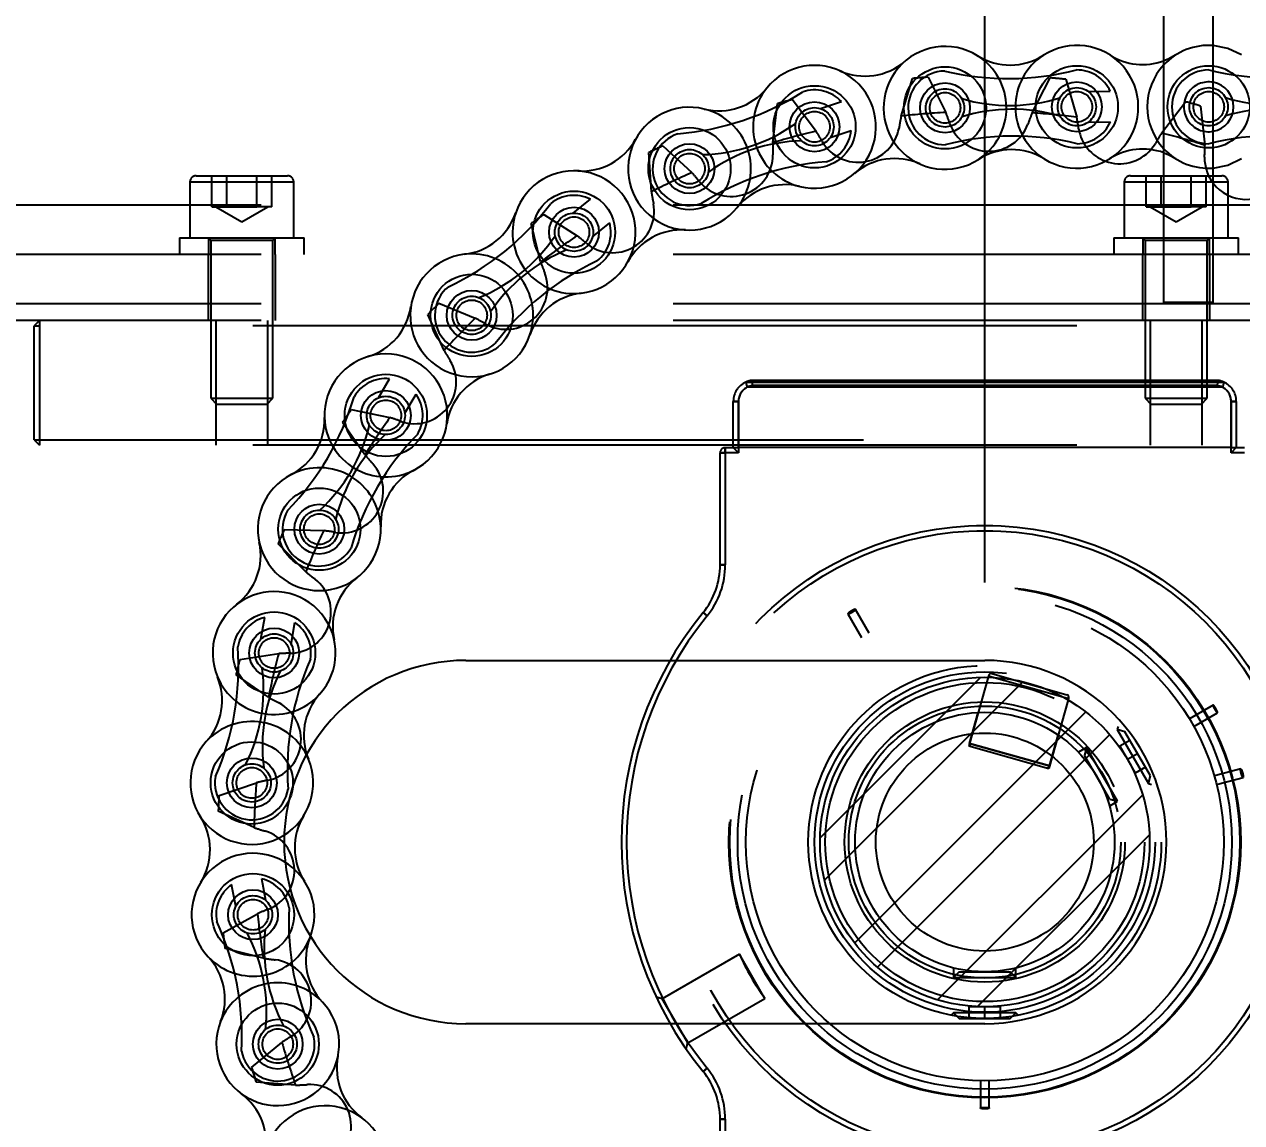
# Model space of a CAD drawing. Header units: metres. Extents: x 0 to 21025, y 0 to 14850.
# Drawn here: x 1991 to 2108.3, y 6305.8 to 6411.7 of the extents above; entities that cross this region are included whole.
import ezdxf

# ---------------------------------------------------------------- set-up
doc = ezdxf.new("R2010")
doc.units = ezdxf.units.M
doc.header["$LTSCALE"] = 25
doc.linetypes.add('HIDDEN2', pattern=[4.7625, 3.175, -1.5875])
for name, color, linetype in [('18_COTAS', 7, 'Continuous'), ('SHA', 7, 'Continuous'), ('SL4', 4, 'Continuous'), ('ST1', 7, 'HIDDEN2')]:
    doc.layers.add(name, color=color, linetype=linetype)
doc.styles.add('ROMANS', font='ROMANS.SHX')
doc.dimstyles.new('25___1-25', dxfattribs={"dimscale": 25, "dimtxt": 2.5, "dimasz": 2, "dimexe": 1.5, "dimexo": 1, "dimgap": 0.5, "dimtad": 1, "dimzin": 12, "dimtxsty": 'ROMANS', "dimcen": 0, "dimclrd": 256, "dimclre": 256, "dimclrt": 3, "dimazin": 3, "dimtfac": 1, "dimtmove": 0, "dimatfit": 0, "dimfxl": 1, "dimlwd": -1, "dimlwe": -1, "dimarcsym": 0})

# ---------------------------------------------------------------- blocks, each defined once
blk = doc.blocks.new('*D13')
at = {"layer": '18_COTAS', "transparency": 16777216}
for p, q in [((2083.56, 6357.87), (2083.56, 7037.95)), ((6382.51, 6357.87), (6382.51, 7037.95)), ((2133.56, 7000.45), (6332.51, 7000.45))]:
    blk.add_line(p, q, dxfattribs=at)
for points in [[(2133.56, 7008.78), (2133.56, 6992.11), (2083.56, 7000.45)], [(6332.51, 7008.78), (6332.51, 6992.11), (6382.51, 7000.45)]]:
    blk.add_solid(points, dxfattribs=at)
at = {"layer": 'Defpoints', "color": 0, "transparency": 16777216}
for p in [(6382.51, 7000.45), (2083.56, 6332.87), (6382.51, 6332.87)]:
    blk.add_point(p, dxfattribs=at)
at = {"layer": '18_COTAS', "color": 3, "transparency": 16777216, "insert": (4233.04, 7050.15), "char_height": 62.5, "attachment_point": 5, "style": 'ROMANS'}
blk.add_mtext('4298,95', dxfattribs=at)

msp = doc.modelspace()

# ---------------------------------------------------------------- hatches: boundary and pattern name
at = {"layer": 'SHA'}
h = msp.add_hatch(dxfattribs=at)
h.set_pattern_fill('ANSI32', color=256, style=0)
h.set_pattern_definition([(45, (-2913.5705, 2928.034), (-6.735192, 6.735192), []), (45, (-2909.08, 2928.034), (-6.735192, 6.735192), [])])
edge = h.paths.add_edge_path(flags=0)
edge.add_arc((2083.564, 6332.865), 15.875, 0, 360)

# ---------------------------------------------------------------- linework, layer by layer
at = {"layer": 'SL4'}
for p, q in [((2100.802, 6384.865), (2100.802, 6430.103)), ((2105.564, 6384.865), (2105.564, 6430.103)), ((2105.564, 6384.865), (2100.802, 6384.865)), ((2083.923, 6348.869), (2083.886, 6348.737)), ((2083.923, 6348.869), (2083.937, 6348.917)), ((2083.923, 6348.869), (2084.472, 6348.714)), ((2084.245, 6349.09), (2086.371, 6348.49)), ((2089.338, 6347.653), (2091.463, 6347.054)), ((2091.074, 6346.852), (2091.622, 6346.697)), ((2091.622, 6346.697), (2091.585, 6346.565)), ((2091.636, 6346.745), (2091.622, 6346.697))]:
    msp.add_line(p, q, dxfattribs=at)
at = {"layer": 'SL4', "flags": 128}
for points in [[(2108.306, 6408.702), (2106.963, 6409.335), (2105.564, 6409.609)], [(2105.564, 6397.801), (2106.963, 6398.076), (2108.306, 6398.709)]]:
    msp.add_lwpolyline(points, dxfattribs=at)
at = {"layer": 'SL4'}
for centre, radius in [((2079.731, 6403.602), 2.398), ((2092.431, 6403.705), 2.398), ((2067.162, 6401.78), 2.398), ((2055.121, 6397.744), 2.398), ((2043.993, 6391.623), 2.398), ((2034.138, 6383.613), 2.399), ((2025.871, 6373.972), 2.399), ((2019.458, 6363.01), 2.398), ((2015.106, 6351.079), 2.398), ((2083.564, 6332.865), 15.875), ((2012.954, 6338.563), 2.398), ((2013.071, 6325.863), 2.399), ((2015.454, 6313.389), 2.399)]:
    msp.add_circle(centre, radius, dxfattribs=at)
for centre, radius, start, end in [((2079.731, 6403.602), 5.92, 58.03488, 302.9015), ((2092.431, 6403.705), 5.92, 238.03488, 122.9015), ((2085.999, 6413.646), 5.92, 238.03488, 302.9015), ((2098.781, 6413.698), 5.92, 237.56669, 289.96084), ((2067.162, 6401.78), 5.92, 256.09684, 140.96346), ((2072.014, 6412.581), 5.92, 245.8112, 310.67782), ((2105.131, 6403.705), 5.92, 136.99178, 223.00822), ((2105.131, 6403.705), 2.399, 0, 79.5881), ((2057.966, 6409.237), 5.92, 256.09684, 320.96346), ((2055.121, 6397.744), 5.92, 76.09684, 320.96346), ((2105.131, 6403.705), 2.399, 280.4119, 0), ((2044.74, 6403.439), 5.92, 266.38247, 331.24909), ((2086.163, 6393.661), 5.92, 58.03488, 122.9015), ((2096.558, 6402.219), 4, 249.87295, 318.71621), ((2098.781, 6393.712), 5.92, 70.03916, 122.43331), ((2074.88, 6392.801), 5.92, 65.8112, 130.67782), ((2043.993, 6391.623), 5.92, 276.6681, 161.53472), ((2064.317, 6390.287), 5.92, 76.09684, 140.96346), ((2108.733, 6398.784), 4, 217.60161, 319.03223), ((2032.763, 6395.373), 5.92, 276.6681, 341.53472), ((2054.374, 6385.928), 5.92, 86.38247, 151.24909), ((2034.138, 6383.613), 5.92, 96.6681, 341.53472), ((2045.368, 6379.863), 5.92, 96.6681, 161.53472), ((2022.418, 6385.298), 5.92, 286.95373, 351.82035), ((2025.871, 6373.972), 5.92, 297.23936, 182.10598), ((2037.59, 6372.288), 5.92, 106.95373, 171.82035), ((2014.039, 6373.537), 5.92, 297.23936, 2.10598), ((2031.29, 6363.445), 5.92, 117.23936, 182.10598), ((2019.458, 6363.01), 5.92, 117.23936, 2.10598), ((2007.894, 6360.469), 5.92, 307.525, 12.39162), ((2026.67, 6353.62), 5.92, 127.525, 192.39162), ((2015.106, 6351.079), 5.92, 317.81064, 202.67726), ((2004.181, 6346.514), 5.92, 317.81064, 22.67726), ((2084.177, 6348.849), 0.25, 74.24512, 164.24512), ((2023.878, 6343.128), 5.92, 137.81064, 202.67726), ((2091.395, 6346.813), 0.25, 344.24512, 74.24512), ((2012.954, 6338.563), 5.92, 137.81064, 22.67726), ((2003.02, 6332.121), 5.92, 328.09628, 32.9629), ((2023.005, 6332.306), 5.92, 148.09628, 212.9629), ((2013.071, 6325.863), 5.92, 338.38192, 223.24854), ((2024.078, 6321.501), 5.92, 158.38192, 223.24854), ((2004.447, 6317.751), 5.92, 338.38192, 43.24854), ((2015.454, 6313.389), 5.92, 158.38192, 43.24854), ((2027.063, 6311.062), 5.92, 168.66756, 233.53418), ((2008.417, 6303.867), 5.92, 348.66756, 53.53418), ((2020.026, 6301.541), 5.92, 358.95319, 243.81981)]:
    msp.add_arc(centre, radius, start, end, dxfattribs=at)
at = {"layer": 'ST1'}
for p, q in [((2075.503, 6402.802), (2076.612, 6406.438)), ((2078.107, 6406.564), (2079.808, 6403.165)), ((2088.12, 6403.118), (2089.861, 6406.497)), ((2091.354, 6406.354), (2092.421, 6402.706)), ((2093.526, 6405.19), (2095.649, 6405.208)), ((2063.145, 6400.239), (2063.587, 6404.014)), ((2065.035, 6404.405), (2067.316, 6401.365)), ((2067.743, 6403.532), (2069.757, 6404.207)), ((2100.591, 6401.175), (2102.907, 6404.189)), ((2104.35, 6403.782), (2104.749, 6400.002)), ((2068.681, 6400.733), (2070.695, 6401.408)), ((2093.55, 6402.238), (2095.673, 6402.256)), ((2099.564, 6399.58), (2099.998, 6400.178)), ((2051.443, 6395.51), (2051.204, 6399.303)), ((2052.559, 6399.947), (2055.346, 6397.363)), ((2007.596, 6397.065), (2016.396, 6397.065)), ((2009.097, 6394.065), (2009.097, 6397.065)), ((2010.547, 6394.065), (2010.547, 6397.065)), ((2013.445, 6394.065), (2013.445, 6397.065)), ((2014.894, 6394.065), (2014.894, 6397.065)), ((2097.596, 6397.065), (2106.396, 6397.065)), ((2099.097, 6394.065), (2099.097, 6397.065)), ((2100.547, 6394.065), (2100.547, 6397.065)), ((2103.445, 6394.065), (2103.445, 6397.065)), ((2104.894, 6394.065), (2104.894, 6397.065)), ((2006.996, 6396.465), (2006.996, 6391.065)), ((2007.007, 6396.465), (2016.984, 6396.465)), ((2016.996, 6391.065), (2016.996, 6396.465)), ((2096.996, 6396.465), (2096.996, 6391.065)), ((2097.007, 6396.465), (2106.984, 6396.465)), ((2106.996, 6391.065), (2106.996, 6396.465)), ((2251.996, 6394.228), (1951.996, 6394.228)), ((2043.922, 6393.467), (2045.57, 6394.806)), ((2009.097, 6394.065), (2009.822, 6394.065)), ((2009.486, 6394.065), (2011.996, 6392.616)), ((2009.822, 6394.065), (2010.547, 6394.065)), ((2010.547, 6394.065), (2011.996, 6394.065)), ((2011.996, 6394.065), (2013.445, 6394.065)), ((2011.996, 6392.616), (2014.506, 6394.065)), ((2014.169, 6394.065), (2013.445, 6394.065)), ((2014.894, 6394.065), (2014.169, 6394.065)), ((2041.079, 6393.332), (2044.283, 6391.288)), ((2099.097, 6394.065), (2099.822, 6394.065)), ((2099.486, 6394.065), (2101.996, 6392.616)), ((2099.822, 6394.065), (2100.547, 6394.065)), ((2100.547, 6394.065), (2101.996, 6394.065)), ((2101.996, 6394.065), (2103.445, 6394.065)), ((2101.996, 6392.616), (2104.506, 6394.065)), ((2104.169, 6394.065), (2103.445, 6394.065)), ((2104.894, 6394.065), (2104.169, 6394.065)), ((2040.774, 6388.768), (2039.861, 6392.458)), ((2045.783, 6391.176), (2047.431, 6392.515)), ((2005.996, 6391.065), (2017.996, 6391.065)), ((2005.996, 6391.065), (2005.996, 6389.465)), ((2008.796, 6391.065), (2008.796, 6389.465)), ((2008.996, 6390.815), (2008.996, 6375.62)), ((2014.95, 6390.815), (2009.041, 6390.815)), ((2014.996, 6375.62), (2014.996, 6390.815)), ((2015.196, 6389.465), (2015.196, 6391.065)), ((2017.996, 6389.465), (2017.996, 6391.065)), ((2095.996, 6391.065), (2107.996, 6391.065)), ((2095.996, 6391.065), (2095.996, 6389.465)), ((2098.796, 6391.065), (2098.796, 6389.465)), ((2098.996, 6390.815), (2098.996, 6375.62)), ((2104.95, 6390.815), (2099.041, 6390.815)), ((2104.996, 6375.62), (2104.996, 6390.815)), ((2105.196, 6389.465), (2105.196, 6391.065)), ((2107.996, 6389.465), (2107.996, 6391.065)), ((2251.996, 6389.465), (1951.996, 6389.465)), ((2008.746, 6389.465), (2008.746, 6383.115)), ((2015.246, 6383.115), (2015.246, 6389.465)), ((2098.746, 6389.465), (2098.746, 6383.115)), ((2105.246, 6383.115), (2105.246, 6389.465)), ((2251.996, 6384.708), (1961.996, 6384.708)), ((2031.479, 6380.229), (2029.923, 6383.696)), ((2030.965, 6384.775), (2034.483, 6383.335)), ((2251.996, 6383.115), (1990.096, 6383.115)), ((1992.496, 6383.115), (1991.996, 6382.615)), ((1991.996, 6371.615), (1991.996, 6382.615)), ((1991.996, 6382.615), (1992.496, 6382.615)), ((1992.496, 6383.115), (1992.496, 6382.615)), ((1992.496, 6382.615), (1992.496, 6371.615)), ((2211.496, 6382.615), (1992.496, 6382.615)), ((2009.496, 6383.115), (2009.496, 6371.115)), ((2014.496, 6371.115), (2014.496, 6383.115)), ((2099.496, 6383.115), (2099.496, 6371.115)), ((2104.496, 6371.115), (2104.496, 6383.115)), ((2025.156, 6375.673), (2026.228, 6377.506)), ((2060.542, 6377.186), (2060.541, 6377.185)), ((2060.541, 6377.185), (2106.587, 6377.185)), ((2106.472, 6376.685), (2060.657, 6376.685)), ((2106.009, 6377.349), (2061.098, 6377.349)), ((2061.117, 6377.348), (2061.119, 6377.349)), ((2106.011, 6377.348), (2061.117, 6377.348)), ((2105.944, 6376.849), (2061.184, 6376.849)), ((2061.185, 6376.849), (2105.944, 6376.849)), ((2106.009, 6377.349), (2106.011, 6377.348)), ((2106.587, 6377.185), (2106.586, 6377.186)), ((2008.996, 6375.62), (2014.996, 6375.62)), ((2008.996, 6375.62), (2009.55, 6375.065)), ((2014.441, 6375.065), (2014.996, 6375.62)), ((2027.704, 6374.182), (2028.776, 6376.016)), ((2098.996, 6375.62), (2104.996, 6375.62)), ((2098.996, 6375.62), (2099.55, 6375.065)), ((2104.441, 6375.065), (2104.996, 6375.62)), ((2009.55, 6375.065), (2014.441, 6375.065)), ((2022.542, 6374.549), (2026.26, 6373.76)), ((2059.339, 6375.325), (2059.839, 6375.325)), ((2059.339, 6370.865), (2059.339, 6375.325)), ((2059.339, 6375.325), (2059.839, 6375.325)), ((2059.839, 6375.325), (2059.339, 6375.325)), ((2059.839, 6375.325), (2059.339, 6375.325)), ((2059.839, 6375.325), (2059.839, 6370.365)), ((2059.839, 6370.865), (2059.839, 6375.325)), ((2099.55, 6375.065), (2104.441, 6375.065)), ((2107.789, 6375.325), (2107.289, 6375.325)), ((2107.289, 6370.365), (2107.289, 6375.325)), ((2107.789, 6375.325), (2107.289, 6375.325)), ((2107.289, 6375.325), (2107.289, 6370.865)), ((2107.289, 6375.325), (2107.789, 6375.325)), ((2107.289, 6375.325), (2107.789, 6375.325)), ((2107.789, 6375.325), (2107.789, 6370.865)), ((2023.859, 6370.168), (2021.708, 6373.302)), ((1991.996, 6371.615), (1992.496, 6371.115)), ((1991.996, 6371.615), (1992.496, 6371.615)), ((1992.496, 6371.615), (2211.496, 6371.615)), ((1992.496, 6371.615), (1992.496, 6371.115)), ((2211.496, 6371.115), (1992.496, 6371.115)), ((2058.564, 6370.865), (2058.564, 6370.365)), ((2058.564, 6370.865), (2059.339, 6370.865)), ((2058.564, 6370.365), (2058.564, 6370.865)), ((2059.339, 6370.865), (2059.839, 6370.365)), ((2059.339, 6370.865), (2059.839, 6370.865)), ((2107.289, 6370.865), (2059.839, 6370.865)), ((2107.789, 6370.865), (2107.289, 6370.365)), ((2107.289, 6370.865), (2107.789, 6370.865)), ((2107.789, 6370.865), (2108.564, 6370.865)), ((2058.064, 6370.365), (2058.564, 6370.365)), ((2058.064, 6359.576), (2058.064, 6370.365)), ((2058.564, 6370.365), (2058.064, 6370.365)), ((2058.564, 6370.365), (2058.564, 6359.576)), ((2059.839, 6370.365), (2058.564, 6370.365)), ((2108.564, 6370.365), (2107.289, 6370.365)), ((2016.08, 6362.983), (2019.879, 6362.871)), ((2018.158, 6358.908), (2015.482, 6361.607)), ((2058.064, 6359.576), (2058.564, 6359.576)), ((2058.564, 6359.576), (2058.064, 6359.576)), ((2013.839, 6352.42), (2014.199, 6354.513)), ((2056.425, 6354.966), (2056.812, 6354.65)), ((2056.812, 6354.65), (2056.425, 6354.966)), ((2070.377, 6354.856), (2071.693, 6352.577)), ((2072.429, 6353.002), (2071.113, 6355.281)), ((2016.748, 6351.92), (2017.108, 6354.013)), ((2011.787, 6350.449), (2015.545, 6351.017)), ((2033.564, 6350.365), (2083.564, 6350.365)), ((2014.559, 6346.811), (2011.444, 6348.989)), ((2083.886, 6348.737), (2082.022, 6342.132)), ((2084.472, 6348.714), (2091.074, 6346.852)), ((2086.371, 6348.49), (2089.338, 6347.653)), ((2091.585, 6346.565), (2089.722, 6339.96)), ((2082.09, 6342.373), (2082.93, 6345.349)), ((2105.555, 6346.053), (2103.276, 6344.737)), ((2103.701, 6344.001), (2105.98, 6345.317)), ((2096.396, 6343.984), (2096.318, 6343.693)), ((2089.79, 6340.201), (2090.629, 6343.177)), ((2096.318, 6343.693), (2099.318, 6338.497)), ((2097.057, 6343.495), (2096.318, 6343.693)), ((2097.537, 6342.664), (2096.562, 6342.102)), ((2099.516, 6339.236), (2097.057, 6343.495)), ((2082.022, 6342.132), (2089.722, 6339.96)), ((2089.79, 6340.201), (2082.09, 6342.373)), ((2082.09, 6342.373), (2089.79, 6340.201)), ((2093.358, 6341.984), (2092.582, 6341.536)), ((2093.358, 6341.984), (2093.16, 6341.245)), ((2096.358, 6336.788), (2093.358, 6341.984)), ((2096.562, 6342.102), (2097.312, 6340.803)), ((2095.619, 6336.986), (2093.16, 6341.245)), ((2098.287, 6341.365), (2097.312, 6340.803)), ((2097.312, 6340.803), (2098.062, 6339.504)), ((2099.037, 6340.066), (2098.062, 6339.504)), ((2099.318, 6338.497), (2099.516, 6339.236)), ((2108.219, 6339.912), (2105.677, 6339.23)), ((2105.897, 6338.409), (2108.439, 6339.091)), ((2009.8, 6337.35), (2013.396, 6338.58)), ((2099.318, 6338.497), (2099.609, 6338.419)), ((2095.573, 6336.335), (2096.358, 6336.788)), ((2095.619, 6336.986), (2096.358, 6336.788)), ((2013.178, 6334.265), (2009.725, 6335.852)), ((2011.414, 6326.674), (2011.015, 6328.76)), ((2014.313, 6327.228), (2013.915, 6329.314)), ((2010.185, 6324.107), (2013.504, 6325.959)), ((2014.059, 6321.675), (2010.378, 6322.619)), ((2059.919, 6322.053), (2052.493, 6317.765)), ((2062.378, 6317.794), (2059.919, 6322.053)), ((2080.564, 6320.731), (2080.564, 6319.824)), ((2081.105, 6320.365), (2080.564, 6319.824)), ((2081.105, 6320.365), (2086.023, 6320.365)), ((2086.564, 6319.824), (2086.023, 6320.365)), ((2086.564, 6319.824), (2086.564, 6320.721)), ((2080.564, 6319.824), (2086.564, 6319.824)), ((2052.493, 6317.765), (2051.942, 6317.913)), ((2054.951, 6313.507), (2052.493, 6317.765)), ((2054.951, 6313.507), (2062.378, 6317.794)), ((2083.564, 6316.99), (2082.064, 6316.99)), ((2082.064, 6315.865), (2082.064, 6316.99)), ((2085.064, 6316.99), (2083.564, 6316.99)), ((2083.564, 6315.865), (2083.564, 6316.99)), ((2085.064, 6315.865), (2085.064, 6316.99)), ((2080.564, 6316.407), (2080.339, 6316.182)), ((2086.564, 6316.407), (2080.564, 6316.407)), ((2080.564, 6316.407), (2081.105, 6315.865)), ((2081.105, 6315.865), (2086.023, 6315.865)), ((2086.023, 6315.865), (2086.564, 6316.407)), ((2086.775, 6316.195), (2086.564, 6316.407)), ((2083.564, 6315.365), (2033.564, 6315.365)), ((2012.928, 6311.145), (2015.863, 6313.56)), ((2054.803, 6312.951), (2054.951, 6313.507)), ((2056.812, 6311.08), (2056.425, 6310.764)), ((2056.425, 6310.764), (2056.812, 6311.08)), ((2083.139, 6309.883), (2083.139, 6307.227)), ((2083.989, 6307.227), (2083.989, 6309.859)), ((2017.174, 6309.444), (2013.383, 6309.716)), ((2058.064, 6295.365), (2058.064, 6306.155)), ((2058.564, 6306.155), (2058.064, 6306.155)), ((2058.064, 6306.155), (2058.564, 6306.155)), ((2058.564, 6306.155), (2058.564, 6295.365))]:
    msp.add_line(p, q, dxfattribs=at)
at = {"layer": 'ST1', "flags": 128}
for points in [[(2101.956, 6408.702), (2101.219, 6408.304), (2100.802, 6408.134)], [(2100.802, 6399.277), (2101.219, 6399.107), (2101.956, 6398.709)]]:
    msp.add_lwpolyline(points, dxfattribs=at)
at = {"layer": 'ST1'}
for centre, radius in [((2079.731, 6403.602), 3.96), ((2092.431, 6403.705), 3.96), ((2105.131, 6403.705), 3.96), ((2067.162, 6401.78), 3.96), ((2079.731, 6403.602), 1.845), ((2079.731, 6403.602), 1.476), ((2092.431, 6403.705), 1.845), ((2092.431, 6403.705), 1.845), ((2092.431, 6403.705), 1.476), ((2105.131, 6403.705), 1.845), ((2105.131, 6403.705), 1.476), ((2067.162, 6401.78), 1.845), ((2067.162, 6401.78), 1.476), ((2055.121, 6397.744), 3.96), ((2055.121, 6397.744), 1.845), ((2055.121, 6397.744), 1.476), ((2043.993, 6391.623), 3.96), ((2043.993, 6391.623), 1.845), ((2043.993, 6391.623), 1.476), ((2034.138, 6383.613), 3.96), ((2034.138, 6383.613), 1.845), ((2034.138, 6383.613), 1.476), ((2025.871, 6373.972), 3.96), ((2025.871, 6373.972), 1.845), ((2025.871, 6373.972), 1.476), ((2019.458, 6363.01), 3.96), ((2019.458, 6363.01), 1.845), ((2019.458, 6363.01), 1.476), ((2083.564, 6332.865), 30.5), ((2083.564, 6332.865), 30.5), ((2083.564, 6332.865), 30), ((2083.564, 6332.865), 24.647), ((2083.564, 6332.865), 24.571), ((2083.564, 6332.865), 23.806), ((2083.564, 6332.865), 23.806), ((2083.564, 6332.865), 23.01), ((2015.106, 6351.079), 3.96), ((2015.106, 6351.079), 1.845), ((2015.106, 6351.079), 1.476), ((2083.564, 6332.865), 17), ((2083.564, 6332.865), 16.4), ((2083.564, 6332.865), 15.375), ((2083.564, 6332.865), 13.5), ((2083.564, 6332.865), 13.1), ((2083.564, 6332.865), 13.1), ((2083.564, 6332.865), 12.5), ((2083.564, 6332.865), 10.5), ((2012.954, 6338.563), 3.96), ((2012.954, 6338.563), 1.845), ((2012.954, 6338.563), 1.476), ((2013.071, 6325.863), 3.96), ((2013.071, 6325.863), 1.845), ((2013.071, 6325.863), 1.476), ((2015.454, 6313.389), 3.96), ((2015.454, 6313.389), 1.845), ((2015.454, 6313.389), 1.476)]:
    msp.add_circle(centre, radius, dxfattribs=at)
for centre, radius, start, end in [((2105.131, 6403.705), 5.92, 85.80102, 136.99178), ((2079.731, 6403.602), 5.92, 302.90148, 58.03489), ((2092.431, 6403.705), 5.92, 122.9015, 238.03487), ((2079.731, 6403.602), 3.552, 90.46819, 270.46819), ((2085.843, 6432.749), 26.322, 256.50834, 284.42804), ((2092.431, 6403.705), 3.552, 25.02155, 90.46819), ((2105.131, 6403.705), 3.552, 90, 270), ((2111.481, 6432.802), 26.322, 256.04015, 283.95985), ((2083.564, 6332.865), 73.9, 94.23506, 95.39805), ((2083.564, 6332.865), 73.9, 83.94934, 85.11233), ((2105.131, 6403.705), 2.399, 79.5881, 280.4119), ((2051.895, 6427.351), 26.322, 274.5703, 302.49), ((2067.162, 6401.78), 5.92, 140.96347, 256.09683), ((2067.162, 6401.78), 3.552, 43.08351, 108.53015), ((2083.564, 6332.865), 73.9, 104.52077, 105.68376), ((2085.947, 6420.005), 16.175, 253.46119, 287.47519), ((2083.564, 6332.865), 73.9, 73.66363, 74.82662), ((2111.481, 6420.058), 16.175, 252.993, 287.007), ((2055.121, 6397.744), 5.92, 320.96345, 76.09684), ((2095.985, 6398.542), 20.92, 168.24862, 171.4259), ((2083.564, 6332.865), 70.4, 93.05818, 96.57492), ((2060.329, 6395.537), 20.92, 18.2072, 21.38448), ((2086.215, 6387.302), 16.175, 73.46119, 107.47519), ((2107.512, 6395.268), 20.92, 157.96291, 161.14019), ((2083.564, 6332.865), 70.4, 82.77247, 86.28921), ((2071.892, 6398.679), 20.92, 7.92149, 11.09877), ((2111.481, 6387.353), 16.175, 72.993, 107.007), ((2055.945, 6415.267), 16.175, 271.52315, 305.53714), ((2083.564, 6332.865), 70.4, 103.3439, 106.86063), ((2049.511, 6390.381), 20.92, 28.49292, 31.6702), ((2071.361, 6402.363), 4, 210.02945, 349.88937), ((2067.162, 6401.78), 3.552, 288.53015, 353.97678), ((2083.966, 6403.425), 4, 199.74373, 339.60365), ((2092.431, 6403.705), 3.552, 270.46819, 335.91482), ((2096.558, 6402.219), 4, 189.45802, 249.87295), ((2055.121, 6397.744), 3.552, 108.53015, 288.53015), ((2066.338, 6384.258), 16.175, 91.52315, 125.53714), ((2084.058, 6399.704), 20.92, 178.53434, 181.71162), ((2086.319, 6374.558), 26.322, 76.50834, 104.42804), ((2118.27, 6389.989), 20.92, 147.67719, 150.85447), ((2083.564, 6332.865), 70.4, 72.48676, 76.00349), ((2111.481, 6374.609), 26.322, 76.04015, 103.95985), ((2083.564, 6332.865), 73.9, 114.80648, 115.96948), ((2059.148, 6399.067), 4, 220.31516, 0.17508), ((2105.131, 6403.705), 5.92, 223.00822, 274.19898), ((2083.831, 6399.705), 20.92, 357.63577, 0.81305), ((2070.389, 6372.174), 26.322, 94.5703, 122.49), ((2108.733, 6398.784), 4, 179.17231, 217.60161), ((2007.596, 6396.465), 0.6, 90, 180), ((2016.396, 6396.465), 0.6, 0, 90), ((2083.564, 6332.865), 70.4, 113.62961, 117.14635), ((2039.789, 6383.376), 20.92, 38.77863, 41.95591), ((2097.596, 6396.465), 0.6, 90, 180), ((2106.396, 6396.465), 0.6, 0, 90), ((2072.116, 6398.718), 20.92, 188.82005, 191.99733), ((2020.714, 6410.198), 26.322, 295.14156, 323.06126), ((2043.993, 6391.623), 3.552, 63.65477, 129.10141), ((2047.719, 6393.643), 4, 230.60088, 10.4608), ((2043.993, 6391.623), 5.92, 161.53469, 276.66814), ((2083.564, 6332.865), 73.9, 125.0922, 126.25519), ((2043.993, 6391.623), 3.552, 309.10141, 14.54805), ((2008.746, 6390.815), 0.25, 0, 90), ((2015.246, 6390.815), 0.25, 90, 180), ((2028.752, 6400.308), 16.175, 292.09441, 326.10841), ((2083.564, 6332.865), 70.4, 123.91533, 127.43206), ((2031.473, 6374.748), 20.92, 49.06435, 52.24162), ((2098.746, 6390.815), 0.25, 0, 90), ((2105.246, 6390.815), 0.25, 90, 180), ((2034.138, 6383.613), 5.92, 341.53468, 96.66812), ((2049.379, 6374.928), 16.175, 112.09441, 146.10841), ((2057.417, 6365.038), 26.322, 115.14156, 143.06126), ((2060.541, 6395.616), 20.92, 199.10577, 202.28304), ((2037.443, 6386.266), 4, 240.88659, 20.74651), ((2034.138, 6383.613), 3.552, 129.10141, 309.10141), ((2083.564, 6332.865), 73.9, 135.37791, 136.54091), ((2083.564, 6332.865), 70.4, 134.20104, 137.71778), ((2024.832, 6364.774), 20.92, 59.35006, 62.52734), ((2049.707, 6390.496), 20.92, 209.39148, 212.56876), ((2028.649, 6377.173), 4, 251.17231, 31.03223), ((2025.871, 6373.972), 3.552, 84.22604, 149.67267), ((2061.379, 6375.325), 2.04, 114.22809, 180), ((2061.379, 6375.325), 1.54, 97.27571, 180), ((2061.379, 6375.325), 1.54, 97.27571, 180), ((2061.379, 6375.325), 1.54, 117.97552, 180), ((2061.379, 6375.325), 1.54, 117.97552, 180), ((2061.379, 6375.325), 2.04, 97.37325, 114.22809), ((2105.749, 6375.325), 1.54, 0, 82.72429), ((2105.749, 6375.325), 1.54, 0, 82.72429), ((2105.749, 6375.325), 2.04, 65.77191, 82.62675), ((2105.749, 6375.325), 1.54, 0, 62.02448), ((2105.749, 6375.325), 1.54, 0, 62.02448), ((2105.749, 6375.325), 2.04, 0, 65.77191), ((1997.549, 6383.183), 26.322, 315.71282, 343.63252), ((2025.871, 6373.972), 3.552, 329.67267, 35.11931), ((2083.564, 6332.865), 73.9, 145.66363, 146.82662), ((2025.871, 6373.972), 5.92, 182.10597, 297.23938), ((2083.564, 6332.865), 70.4, 144.48676, 148.00349), ((2020.078, 6353.774), 20.92, 69.63577, 72.81305), ((2008.55, 6376.748), 16.175, 312.66568, 346.67967), ((2036.779, 6360.234), 16.175, 132.66568, 166.67967), ((2047.779, 6353.799), 26.322, 135.71282, 163.63252), ((2058.564, 6370.365), 0.5, 90, 180), ((2039.96, 6383.525), 20.92, 219.67719, 222.85447), ((2019.458, 6363.01), 5.92, 2.106, 117.23935), ((2021.62, 6366.655), 4, 261.45802, 41.31794), ((2019.458, 6363.01), 3.552, 149.67267, 329.67267), ((2083.564, 6332.865), 73.9, 155.94934, 157.11233), ((2083.564, 6332.865), 70.4, 154.77247, 158.28921), ((2017.365, 6342.102), 20.92, 79.92149, 83.09877), ((2050.764, 6359.576), 7.3, 320.84256, 0), ((2050.764, 6359.576), 7.8, 320.84256, 0), ((2050.764, 6359.576), 7.8, 320.84256, 0), ((2016.582, 6355.052), 4, 271.74373, 51.60365), ((2031.616, 6374.925), 20.92, 229.96291, 233.14019), ((2015.106, 6351.079), 3.552, 104.79731, 170.24395), ((2083.564, 6332.865), 35, 140.84256, 219.15744), ((2083.564, 6332.865), 34.5, 140.84256, 219.15744), ((2083.564, 6332.865), 34.5, 140.84256, 219.15744), ((2015.106, 6351.079), 3.552, 350.24395, 55.69059), ((1985.354, 6349.752), 26.322, 336.2841, 4.2038), ((2083.564, 6332.865), 70.4, 165.05818, 168.57492), ((2016.78, 6330.134), 20.92, 90.2072, 93.38448), ((2083.564, 6332.865), 73.9, 166.23506, 167.39805), ((1997.914, 6347.592), 16.175, 333.23695, 7.25095), ((2033.564, 6332.865), 17.5, 90, 270), ((2042.706, 6339.891), 26.322, 156.2841, 184.2038), ((2083.564, 6332.865), 17.5, 270, 90), ((2015.106, 6351.079), 5.92, 202.67729, 317.81061), ((2030.146, 6342.05), 16.175, 153.23695, 187.25095), ((2013.697, 6342.735), 4, 282.02945, 61.88937), ((2024.94, 6364.973), 20.92, 240.24862, 243.4259), ((2012.954, 6338.563), 5.92, 22.6773, 137.8106), ((2082.331, 6342.305), 0.25, 164.24512, 254.24512), ((2012.954, 6338.563), 3.552, 170.24395, 350.24395), ((2089.549, 6340.268), 0.25, 254.24512, 344.24512), ((2083.564, 6332.865), 70.4, 175.3439, 178.86063), ((2018.341, 6318.253), 20.92, 100.49292, 103.6702), ((2083.564, 6332.865), 73.9, 176.52077, 177.68376), ((2020.149, 6353.989), 20.92, 250.53434, 253.71162), ((2013.058, 6330.101), 4, 292.31516, 72.17508), ((2013.071, 6325.863), 3.552, 125.36859, 190.81523), ((2013.071, 6325.863), 3.552, 10.81523, 76.26187), ((2021.998, 6306.841), 20.92, 110.77863, 113.95591), ((2042.842, 6325.086), 26.322, 176.85538, 204.77508), ((1985.683, 6314.166), 26.322, 356.85538, 24.77508), ((2083.564, 6332.865), 70.4, 185.62961, 189.14635), ((2083.564, 6332.865), 73.9, 186.80648, 187.96948), ((1998.201, 6316.558), 16.175, 353.80823, 27.82223), ((2030.324, 6322.695), 16.175, 173.80823, 207.82223), ((2013.071, 6325.863), 5.92, 223.24858, 338.38184), ((2017.397, 6342.327), 20.92, 260.82005, 263.99733), ((2014.684, 6317.556), 4, 302.60088, 82.4608), ((2083.564, 6332.865), 26, 204.57358, 215.42642), ((2015.454, 6313.389), 5.92, 43.24852, 158.38193), ((2015.454, 6313.389), 3.552, 190.81523, 10.81523), ((2027.634, 6296.267), 20.92, 121.06435, 124.24162), ((2083.564, 6332.865), 70.4, 195.91533, 199.43206), ((2083.564, 6332.865), 73.9, 197.0922, 198.25519), ((2050.764, 6306.155), 7.8, 0, 39.15744), ((2050.764, 6306.155), 7.8, 0, 39.15744), ((2050.764, 6306.155), 7.3, 0, 39.15744), ((2016.771, 6330.36), 20.92, 271.10577, 274.28304), ((2018.525, 6305.503), 4, 312.88659, 92.74651)]:
    msp.add_arc(centre, radius, start, end, dxfattribs=at)
for points, knots in [([(2060.541, 6377.185), (2060.543, 6377.178), (2060.546, 6377.164), (2060.565, 6377.076), (2060.594, 6376.949), (2060.625, 6376.813), (2060.647, 6376.723), (2060.656, 6376.687), (2060.657, 6376.685)], [0, 0, 0, 0, 0.2127494, 0.4254248, 0.6401954, 0.859685, 0.9915898, 1, 1, 1, 1]), ([(2061.119, 6377.349), (2061.121, 6377.341), (2061.123, 6377.326), (2061.138, 6377.21), (2061.159, 6377.045), (2061.176, 6376.914), (2061.185, 6376.849)], [0, 0, 0, 0, 0.2500001, 0.5000001, 0.7500001, 1, 1, 1, 1]), ([(2106.009, 6377.349), (2106.008, 6377.341), (2106.006, 6377.326), (2105.99, 6377.21), (2105.969, 6377.045), (2105.952, 6376.914), (2105.944, 6376.849)], [0, 0, 0, 0, 0.2500001, 0.5000001, 0.7500001, 1, 1, 1, 1]), ([(2106.587, 6377.185), (2106.585, 6377.178), (2106.582, 6377.164), (2106.563, 6377.076), (2106.535, 6376.949), (2106.503, 6376.813), (2106.481, 6376.723), (2106.472, 6376.687), (2106.472, 6376.685)], [0, 0, 0, 0, 0.2127494, 0.4254248, 0.6401954, 0.859685, 0.9915898, 1, 1, 1, 1]), ([(2071.105, 6355.288), (2071.111, 6355.281), (2071.121, 6355.269), (2071.083, 6355.22), (2071.009, 6355.156), (2070.904, 6355.081), (2070.782, 6355.006), (2070.657, 6354.939), (2070.542, 6354.886), (2070.449, 6354.853), (2070.389, 6354.844), (2070.368, 6354.86), (2070.39, 6354.9), (2070.454, 6354.96), (2070.551, 6355.032), (2070.669, 6355.108), (2070.794, 6355.179), (2070.914, 6355.237), (2071.014, 6355.277), (2071.078, 6355.293), (2071.098, 6355.289), (2071.105, 6355.288)], [0, 0, 0, 0, 0.0547358, 0.1094782, 0.1639903, 0.2178471, 0.270979, 0.323642, 0.3762883, 0.4293674, 0.4831438, 0.5375872, 0.5923744, 0.64702, 0.7010968, 0.7544386, 0.8072098, 0.8598166, 0.9127239, 0.9662671, 1, 1, 1, 1]), ([(2105.718, 6345.896), (2105.742, 6345.86), (2105.791, 6345.788), (2105.863, 6345.662), (2105.925, 6345.54), (2105.969, 6345.434), (2105.991, 6345.356), (2105.988, 6345.313), (2105.96, 6345.313), (2105.91, 6345.355), (2105.843, 6345.436), (2105.768, 6345.544), (2105.694, 6345.668), (2105.628, 6345.792), (2105.578, 6345.904), (2105.548, 6345.992), (2105.543, 6346.047), (2105.564, 6346.061), (2105.608, 6346.031), (2105.662, 6345.971), (2105.702, 6345.917), (2105.718, 6345.896)], [0, 0, 0, 0, 0.0527636, 0.1055368, 0.1581379, 0.2109437, 0.2643315, 0.3184369, 0.3730907, 0.427875, 0.4823005, 0.5360365, 0.5890685, 0.6416954, 0.6943829, 0.7475617, 0.8014542, 0.8559799, 0.9107777, 0.9653556, 1, 1, 1, 1]), ([(2108.2, 6339.803), (2108.204, 6339.768), (2108.211, 6339.699), (2108.238, 6339.564), (2108.275, 6339.425), (2108.317, 6339.294), (2108.361, 6339.187), (2108.401, 6339.113), (2108.434, 6339.083), (2108.455, 6339.1), (2108.461, 6339.163), (2108.452, 6339.265), (2108.429, 6339.394), (2108.395, 6339.534), (2108.354, 6339.669), (2108.31, 6339.785), (2108.268, 6339.87), (2108.233, 6339.915), (2108.208, 6339.913), (2108.198, 6339.87), (2108.2, 6339.822), (2108.2, 6339.803)], [0, 0, 0, 0, 0.0533274, 0.106675, 0.1595624, 0.2121581, 0.2649369, 0.31829, 0.3723664, 0.4270057, 0.481794, 0.5362414, 0.5900111, 0.6430761, 0.6957203, 0.7483989, 0.8015434, 0.8553904, 0.9098821, 0.9646765, 1, 1, 1, 1]), ([(2083.799, 6307.286), (2083.757, 6307.29), (2083.673, 6307.298), (2083.528, 6307.299), (2083.389, 6307.293), (2083.269, 6307.28), (2083.181, 6307.261), (2083.136, 6307.238), (2083.139, 6307.213), (2083.19, 6307.19), (2083.286, 6307.171), (2083.412, 6307.159), (2083.555, 6307.154), (2083.697, 6307.158), (2083.825, 6307.169), (2083.924, 6307.186), (2083.983, 6307.209), (2083.996, 6307.233), (2083.959, 6307.257), (2083.887, 6307.275), (2083.823, 6307.283), (2083.799, 6307.286)], [0, 0, 0, 0, 0.0528437, 0.1056998, 0.1583114, 0.2110287, 0.2642692, 0.3182294, 0.3727994, 0.4275977, 0.4821312, 0.5360236, 0.5891923, 0.6418769, 0.6945172, 0.747562, 0.801289, 0.8556916, 0.9104684, 0.9651402, 1, 1, 1, 1])]:
    msp.add_open_spline(points, degree=3, knots=knots, dxfattribs=at)

# ---------------------------------------------------------------- dimensions: what is measured, and where the dimension line sits
at = {"layer": '18_COTAS'}
dim = msp.add_linear_dim(base=(6382.514, 7000.445), p1=(2083.564, 6332.865), p2=(6382.514, 6332.865), dimstyle='25___1-25', dxfattribs=at)
dim.commit()
dim.dimension.update_dxf_attribs({"geometry": '*D13', "text_midpoint": (4233.039, 7050.147)})

doc.saveas('drawing.dxf')
